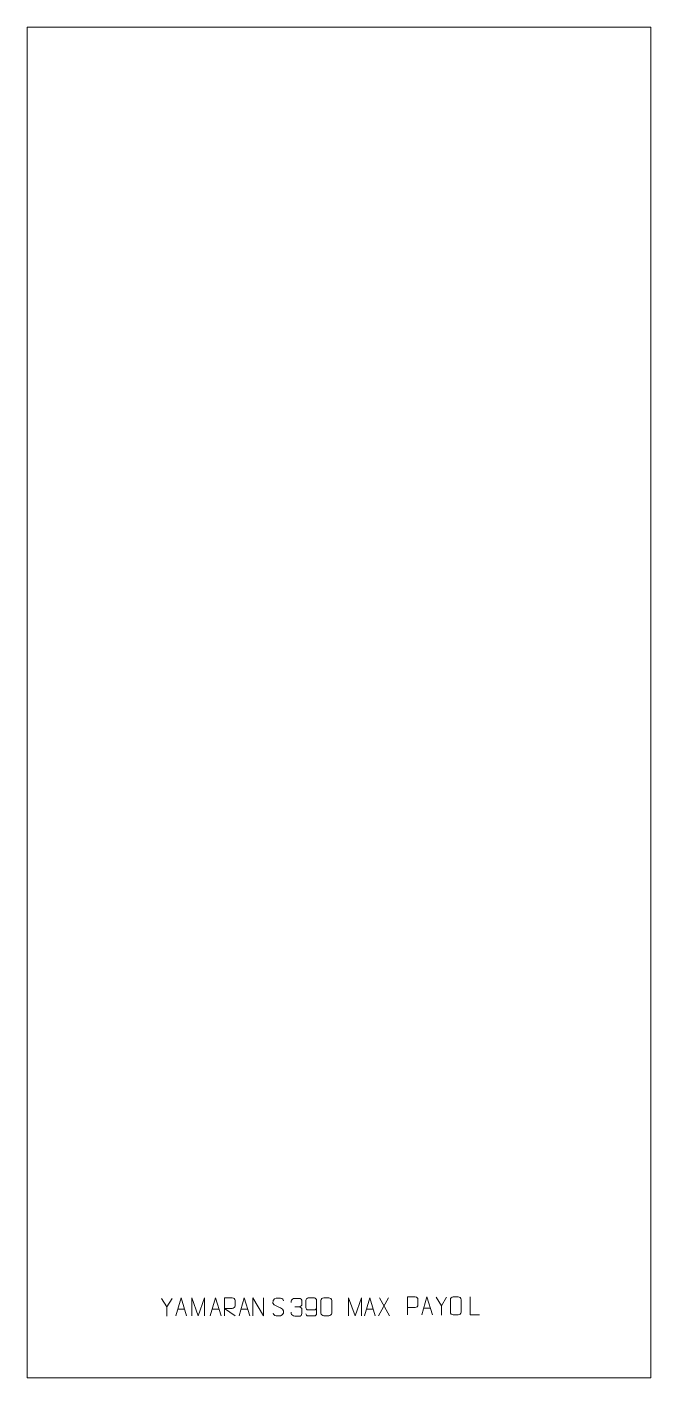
# Model space of a CAD drawing. Header units: millimetres. Extents: x -430 to 440, y -1481 to 404.
import ezdxf

# ---------------------------------------------------------------- set-up
doc = ezdxf.new("R2010")
doc.units = ezdxf.units.MM
doc.header["$MEASUREMENT"] = 0
doc.layers.add('layer 1', color=7, linetype='Continuous')

msp = doc.modelspace()

# ---------------------------------------------------------------- linework, layer by layer
at = {"layer": 'layer 1', "color": 242, "lineweight": 9}
msp.add_open_spline([(-430.3224, -1480.6757), (-430.3224, -1480.6757), (-430.3224, 404.3237), (-430.3224, 404.3237), (-430.3224, 404.3237), (-430.3224, 404.3237), (439.6777, 404.3237), (439.6777, 404.3237), (439.6777, 404.3237), (439.6777, 404.3237), (439.6777, -1480.6757), (439.6777, -1480.6757), (439.6777, -1480.6757), (439.6777, -1480.6757), (-430.3224, -1480.6757), (-430.3224, -1480.6757)], degree=3, knots=[0, 0, 0, 0, 0.2, 0.2, 0.2, 0.2, 0.4, 0.4, 0.4, 0.4, 0.6, 0.6, 0.6, 0.6, 1, 1, 1, 1], dxfattribs=at)
at = {"layer": 'layer 1', "color": 250, "lineweight": 9}
for points in [[(-235.2773, -1381.5365), (-235.2773, -1381.5365), (-242.5982, -1369.6378), (-242.5982, -1369.6378)], [(73.6315, -1368.8858), (73.6315, -1368.8858), (59.8909, -1393.7816), (59.8909, -1393.7816)], [(61.3455, -1368.8858), (61.3455, -1368.8858), (75.0861, -1393.8393), (75.0861, -1393.8393)], [(147.4812, -1380.0289), (147.4812, -1380.0289), (140.1603, -1368.1302), (140.1603, -1368.1302)], [(-220.0252, -1384.7638), (-220.0252, -1384.7638), (-210.5295, -1384.7638), (-210.5295, -1384.7638)], [(-172.0252, -1384.7638), (-172.0252, -1384.7638), (-162.5295, -1384.7638), (-162.5295, -1384.7638)], [(-172.0252, -1384.7638), (-172.0252, -1384.7638), (-162.5295, -1384.7638), (-162.5295, -1384.7638)], [(-132.0252, -1384.7638), (-132.0252, -1384.7638), (-122.5295, -1384.7638), (-122.5295, -1384.7638)], [(-57.0955, -1381.5057), (-57.0955, -1381.5057), (-50.8991, -1381.5057), (-50.8991, -1381.5057)], [(43.0134, -1384.561), (43.0134, -1384.561), (52.5091, -1384.561), (52.5091, -1384.561)], [(122.7334, -1383.2562), (122.7334, -1383.2562), (132.2291, -1383.2562), (132.2291, -1383.2562)]]:
    msp.add_open_spline(points, degree=3, dxfattribs=at)
for points, knots in [([(-227.9549, -1369.6378), (-227.9549, -1369.6378), (-235.2773, -1381.5365), (-235.2773, -1381.5365), (-235.2773, -1381.5365), (-235.2773, -1381.5365), (-235.2766, -1394.5914), (-235.2766, -1394.5914)], [0, 0, 0, 0, 0.333333333, 0.333333333, 0.333333333, 0.333333333, 1, 1, 1, 1]), ([(-222.7478, -1394.0132), (-222.7478, -1394.0132), (-215.3768, -1369.0597), (-215.3768, -1369.0597), (-215.3768, -1369.0597), (-215.3768, -1369.0597), (-207.8069, -1394.0132), (-207.8069, -1394.0132)], [0, 0, 0, 0, 0.333333333, 0.333333333, 0.333333333, 0.333333333, 1, 1, 1, 1]), ([(-200.4343, -1394.0154), (-200.4343, -1394.0154), (-200.4343, -1369.0575), (-200.4343, -1369.0575), (-200.4343, -1369.0575), (-200.4343, -1369.0575), (-191.5092, -1394.0154), (-191.5092, -1394.0154), (-191.5092, -1394.0154), (-191.5092, -1394.0154), (-182.7493, -1369.058), (-182.7493, -1369.058), (-182.7493, -1369.058), (-182.7493, -1369.058), (-182.7493, -1394.0154), (-182.7493, -1394.0154)], [0, 0, 0, 0, 0.2, 0.2, 0.2, 0.2, 0.4, 0.4, 0.4, 0.4, 0.6, 0.6, 0.6, 0.6, 1, 1, 1, 1]), ([(-174.7478, -1394.0132), (-174.7478, -1394.0132), (-167.3768, -1369.0597), (-167.3768, -1369.0597), (-167.3768, -1369.0597), (-167.3768, -1369.0597), (-159.8069, -1394.0132), (-159.8069, -1394.0132)], [0, 0, 0, 0, 0.333333333, 0.333333333, 0.333333333, 0.333333333, 1, 1, 1, 1]), ([(-174.7478, -1394.0132), (-174.7478, -1394.0132), (-167.3768, -1369.0597), (-167.3768, -1369.0597), (-167.3768, -1369.0597), (-167.3768, -1369.0597), (-159.8069, -1394.0132), (-159.8069, -1394.0132)], [0, 0, 0, 0, 0.333333333, 0.333333333, 0.333333333, 0.333333333, 1, 1, 1, 1]), ([(-154.9474, -1393.8559), (-154.9474, -1393.8559), (-154.9474, -1368.9024), (-154.9474, -1368.9024), (-154.9474, -1368.9024), (-151.3526, -1368.9024), (-147.7571, -1368.9024), (-144.1619, -1368.9024), (-144.1619, -1368.9024), (-141.8366, -1368.9401), (-140.2793, -1370.4301), (-140.2834, -1372.7965), (-140.2834, -1372.7965), (-140.2838, -1374.832), (-140.2838, -1377.8914), (-140.2834, -1379.9274), (-140.2834, -1379.9274), (-140.2899, -1381.8029), (-142.1022, -1383.7447), (-144.1117, -1383.7638), (-144.1117, -1383.7638), (-144.1117, -1383.7638), (-154.9474, -1383.7638), (-154.9474, -1383.7638), (-154.9474, -1383.7638), (-154.9474, -1383.7638), (-140.2927, -1393.8559), (-140.2927, -1393.8559)], [0, 0, 0, 0, 0.125, 0.125, 0.125, 0.125, 0.25, 0.25, 0.25, 0.25, 0.375, 0.375, 0.375, 0.375, 0.5, 0.5, 0.5, 0.5, 0.625, 0.625, 0.625, 0.625, 0.75, 0.75, 0.75, 0.75, 1, 1, 1, 1]), ([(-134.7478, -1394.0132), (-134.7478, -1394.0132), (-127.3768, -1369.0597), (-127.3768, -1369.0597), (-127.3768, -1369.0597), (-127.3768, -1369.0597), (-119.8069, -1394.0132), (-119.8069, -1394.0132)], [0, 0, 0, 0, 0.333333333, 0.333333333, 0.333333333, 0.333333333, 1, 1, 1, 1]), ([(-115.2746, -1393.8726), (-115.2746, -1393.8726), (-115.2746, -1368.9191), (-115.2746, -1368.9191), (-115.2746, -1368.9191), (-115.2746, -1368.9191), (-100.6198, -1393.8726), (-100.6198, -1393.8726), (-100.6198, -1393.8726), (-100.6198, -1393.8726), (-100.6198, -1368.9191), (-100.6198, -1368.9191)], [0, 0, 0, 0, 0.25, 0.25, 0.25, 0.25, 0.5, 0.5, 0.5, 0.5, 1, 1, 1, 1]), ([(-79.9472, -1381.3959), (-84.1955, -1379.9255), (-89.1036, -1378.1297), (-87.0985, -1372.6094), (-87.0985, -1372.6094), (-85.595, -1368.4695), (-80.3814, -1368.858), (-76.7778, -1369.4591), (-76.7778, -1369.4591), (-73.9172, -1369.9363), (-73.0525, -1371.1495), (-72.7419, -1373.2336)], [0, 0, 0, 0, 0.25, 0.25, 0.25, 0.25, 0.5, 0.5, 0.5, 0.5, 1, 1, 1, 1]), ([(-61.8052, -1375.2605), (-61.8052, -1375.2605), (-61.8052, -1373.4033), (-61.8052, -1373.4033), (-61.8052, -1373.4033), (-61.8195, -1371.6614), (-59.155, -1369.5433), (-57.0959, -1369.566), (-57.0959, -1369.566), (-55.0318, -1369.566), (-52.9678, -1369.566), (-50.9041, -1369.566), (-50.9041, -1369.566), (-48.7096, -1369.5572), (-47.1113, -1371.404), (-47.0669, -1373.3161), (-47.0669, -1373.3161), (-47.0673, -1374.7512), (-47.0673, -1376.1863), (-47.0669, -1377.6218), (-47.0669, -1377.6218), (-47.1155, -1379.2753), (-48.7181, -1381.5053), (-50.9164, -1381.4953), (-50.9164, -1381.4953), (-48.7127, -1381.5065), (-47.1047, -1383.3097), (-47.0507, -1385.3692), (-47.0507, -1385.3692), (-47.0511, -1387.1539), (-47.0511, -1388.9386), (-47.0507, -1390.7237), (-47.0507, -1390.7237), (-47.0406, -1392.7851), (-49.0955, -1394.5482), (-50.9164, -1394.5401), (-50.9164, -1394.5401), (-52.9817, -1394.5398), (-55.0469, -1394.5398), (-57.1125, -1394.5401), (-57.1125, -1394.5401), (-59.2811, -1394.5286), (-61.8121, -1392.1284), (-61.8307, -1390.6666), (-61.8307, -1390.6666), (-61.8307, -1390.6666), (-61.8307, -1388.758), (-61.8307, -1388.758)], [0, 0, 0, 0, 0.076923077, 0.076923077, 0.076923077, 0.076923077, 0.153846154, 0.153846154, 0.153846154, 0.153846154, 0.230769231, 0.230769231, 0.230769231, 0.230769231, 0.307692308, 0.307692308, 0.307692308, 0.307692308, 0.384615385, 0.384615385, 0.384615385, 0.384615385, 0.461538462, 0.461538462, 0.461538462, 0.461538462, 0.538461538, 0.538461538, 0.538461538, 0.538461538, 0.615384615, 0.615384615, 0.615384615, 0.615384615, 0.692307692, 0.692307692, 0.692307692, 0.692307692, 0.769230769, 0.769230769, 0.769230769, 0.769230769, 0.846153846, 0.846153846, 0.846153846, 0.846153846, 1, 1, 1, 1]), ([(-41.4273, -1391.0464), (-41.4032, -1392.3859), (-40.047, -1394.0392), (-38.4751, -1394.0048), (-38.4751, -1394.0048), (-35.4903, -1394.0045), (-32.5051, -1394.0045), (-29.5197, -1394.0048), (-29.5197, -1394.0048), (-28.3006, -1394.0198), (-26.5724, -1392.5822), (-26.5674, -1391.0464), (-26.5674, -1391.0464), (-26.5677, -1384.686), (-26.5677, -1378.3252), (-26.5674, -1371.9644), (-26.5674, -1371.9644), (-26.5721, -1370.8015), (-28.3006, -1369.0304), (-29.5197, -1369.006), (-29.5197, -1369.006), (-32.5051, -1369.0063), (-35.4903, -1369.0063), (-38.4751, -1369.006), (-38.4751, -1369.006), (-39.7532, -1369.0498), (-41.4229, -1370.6643), (-41.4273, -1371.9644), (-41.4273, -1371.9644), (-41.4273, -1375.5478), (-41.4273, -1379.1308), (-41.4273, -1382.7136), (-41.4273, -1382.7136), (-41.3888, -1384.1918), (-39.8061, -1385.6247), (-38.4751, -1385.6226), (-38.4751, -1385.6226), (-35.4903, -1385.6229), (-32.5051, -1385.6229), (-29.5197, -1385.6226), (-29.5197, -1385.6226), (-28.1902, -1385.6276), (-26.5472, -1384.1204), (-26.5889, -1382.6918)], [0, 0, 0, 0, 0.083333333, 0.083333333, 0.083333333, 0.083333333, 0.166666667, 0.166666667, 0.166666667, 0.166666667, 0.25, 0.25, 0.25, 0.25, 0.333333333, 0.333333333, 0.333333333, 0.333333333, 0.416666667, 0.416666667, 0.416666667, 0.416666667, 0.5, 0.5, 0.5, 0.5, 0.583333333, 0.583333333, 0.583333333, 0.583333333, 0.666666667, 0.666666667, 0.666666667, 0.666666667, 0.75, 0.75, 0.75, 0.75, 0.833333333, 0.833333333, 0.833333333, 0.833333333, 1, 1, 1, 1]), ([(-16.5964, -1368.8342), (-14.2303, -1368.8342), (-11.8638, -1368.8342), (-9.4973, -1368.8342), (-9.4973, -1368.8342), (-7.5168, -1368.7986), (-5.4908, -1370.2929), (-5.4637, -1372.735), (-5.4637, -1372.735), (-5.4641, -1378.4924), (-5.4641, -1384.2502), (-5.4637, -1390.0084), (-5.4637, -1390.0084), (-5.6058, -1392.336), (-7.3122, -1393.8183), (-9.4973, -1393.8291), (-9.4973, -1393.8291), (-11.8697, -1393.8287), (-14.2421, -1393.8287), (-16.6141, -1393.8291), (-16.6141, -1393.8291), (-18.5726, -1393.9347), (-20.579, -1392.0468), (-20.5676, -1390.0258), (-20.5676, -1390.0258), (-20.5672, -1384.2452), (-20.5672, -1378.4649), (-20.5676, -1372.6851), (-20.5676, -1372.6851), (-20.5633, -1370.5431), (-18.7862, -1368.8206), (-16.5964, -1368.8342)], [0, 0, 0, 0, 0.111111111, 0.111111111, 0.111111111, 0.111111111, 0.222222222, 0.222222222, 0.222222222, 0.222222222, 0.333333333, 0.333333333, 0.333333333, 0.333333333, 0.444444444, 0.444444444, 0.444444444, 0.444444444, 0.555555556, 0.555555556, 0.555555556, 0.555555556, 0.666666667, 0.666666667, 0.666666667, 0.666666667, 0.777777778, 0.777777778, 0.777777778, 0.777777778, 1, 1, 1, 1]), ([(18.1418, -1393.8124), (18.1418, -1393.8124), (18.1418, -1368.8545), (18.1418, -1368.8545), (18.1418, -1368.8545), (18.1418, -1368.8545), (27.0669, -1393.8124), (27.0669, -1393.8124), (27.0669, -1393.8124), (27.0669, -1393.8124), (35.8268, -1368.855), (35.8268, -1368.855), (35.8268, -1368.855), (35.8268, -1368.855), (35.8268, -1393.8124), (35.8268, -1393.8124)], [0, 0, 0, 0, 0.2, 0.2, 0.2, 0.2, 0.4, 0.4, 0.4, 0.4, 0.6, 0.6, 0.6, 0.6, 1, 1, 1, 1]), ([(40.2908, -1393.8104), (40.2908, -1393.8104), (47.6618, -1368.8569), (47.6618, -1368.8569), (47.6618, -1368.8569), (47.6618, -1368.8569), (55.2317, -1393.8104), (55.2317, -1393.8104)], [0, 0, 0, 0, 0.333333333, 0.333333333, 0.333333333, 0.333333333, 1, 1, 1, 1]), ([(100.1492, -1392.5057), (100.1492, -1392.5057), (100.1492, -1367.5521), (100.1492, -1367.5521), (100.1492, -1367.5521), (103.7442, -1367.5521), (107.3395, -1367.5521), (110.9349, -1367.5521), (110.9349, -1367.5521), (113.2601, -1367.59), (114.8175, -1369.0801), (114.8133, -1371.4462), (114.8133, -1371.4462), (114.8129, -1373.4819), (114.8129, -1376.5412), (114.8133, -1378.5772), (114.8133, -1378.5772), (114.8068, -1380.4526), (112.9946, -1382.3945), (110.985, -1382.4136), (110.985, -1382.4136), (110.985, -1382.4136), (100.1492, -1382.4136), (100.1492, -1382.4136)], [0, 0, 0, 0, 0.142857143, 0.142857143, 0.142857143, 0.142857143, 0.285714286, 0.285714286, 0.285714286, 0.285714286, 0.428571429, 0.428571429, 0.428571429, 0.428571429, 0.571428571, 0.571428571, 0.571428571, 0.571428571, 0.714285714, 0.714285714, 0.714285714, 0.714285714, 1, 1, 1, 1]), ([(120.0108, -1392.5056), (120.0108, -1392.5056), (127.3818, -1367.5521), (127.3818, -1367.5521), (127.3818, -1367.5521), (127.3818, -1367.5521), (134.9517, -1392.5056), (134.9517, -1392.5056)], [0, 0, 0, 0, 0.333333333, 0.333333333, 0.333333333, 0.333333333, 1, 1, 1, 1]), ([(154.8036, -1368.1302), (154.8036, -1368.1302), (147.4812, -1380.0289), (147.4812, -1380.0289), (147.4812, -1380.0289), (147.4812, -1380.0289), (147.4819, -1393.0838), (147.4819, -1393.0838)], [0, 0, 0, 0, 0.333333333, 0.333333333, 0.333333333, 0.333333333, 1, 1, 1, 1]), ([(163.9005, -1367.5296), (166.2666, -1367.5296), (168.6331, -1367.5296), (170.9996, -1367.5296), (170.9996, -1367.5296), (172.9801, -1367.494), (175.0061, -1368.9883), (175.0332, -1371.4304), (175.0332, -1371.4304), (175.0328, -1377.1878), (175.0328, -1382.9456), (175.0332, -1388.7038), (175.0332, -1388.7038), (174.8911, -1391.0314), (173.1847, -1392.5137), (170.9996, -1392.5245), (170.9996, -1392.5245), (168.6272, -1392.5241), (166.2548, -1392.5241), (163.8828, -1392.5245), (163.8828, -1392.5245), (161.9243, -1392.6301), (159.9179, -1390.7422), (159.9293, -1388.7212), (159.9293, -1388.7212), (159.9297, -1382.9406), (159.9297, -1377.1603), (159.9293, -1371.3805), (159.9293, -1371.3805), (159.9336, -1369.2385), (161.7107, -1367.516), (163.9005, -1367.5296)], [0, 0, 0, 0, 0.111111111, 0.111111111, 0.111111111, 0.111111111, 0.222222222, 0.222222222, 0.222222222, 0.222222222, 0.333333333, 0.333333333, 0.333333333, 0.333333333, 0.444444444, 0.444444444, 0.444444444, 0.444444444, 0.555555556, 0.555555556, 0.555555556, 0.555555556, 0.666666667, 0.666666667, 0.666666667, 0.666666667, 0.777777778, 0.777777778, 0.777777778, 0.777777778, 1, 1, 1, 1]), ([(200.4303, -1392.5057), (200.4303, -1392.5057), (187.4812, -1392.5057), (187.4812, -1392.5057), (187.4812, -1392.5057), (187.4812, -1392.5057), (187.4812, -1367.5521), (187.4812, -1367.5521)], [0, 0, 0, 0, 0.333333333, 0.333333333, 0.333333333, 0.333333333, 1, 1, 1, 1]), ([(-79.9472, -1381.396), (-75.9286, -1383.0427), (-70.8991, -1384.931), (-72.7331, -1390.2913), (-72.7331, -1390.2913), (-74.1929, -1394.5577), (-79.1037, -1394.301), (-82.8298, -1393.7463), (-82.8298, -1393.7463), (-85.5798, -1393.3365), (-86.8007, -1392.123), (-87.1787, -1390.0108)], [0, 0, 0, 0, 0.25, 0.25, 0.25, 0.25, 0.5, 0.5, 0.5, 0.5, 1, 1, 1, 1])]:
    msp.add_open_spline(points, degree=3, knots=knots, dxfattribs=at)

doc.saveas('drawing.dxf')
